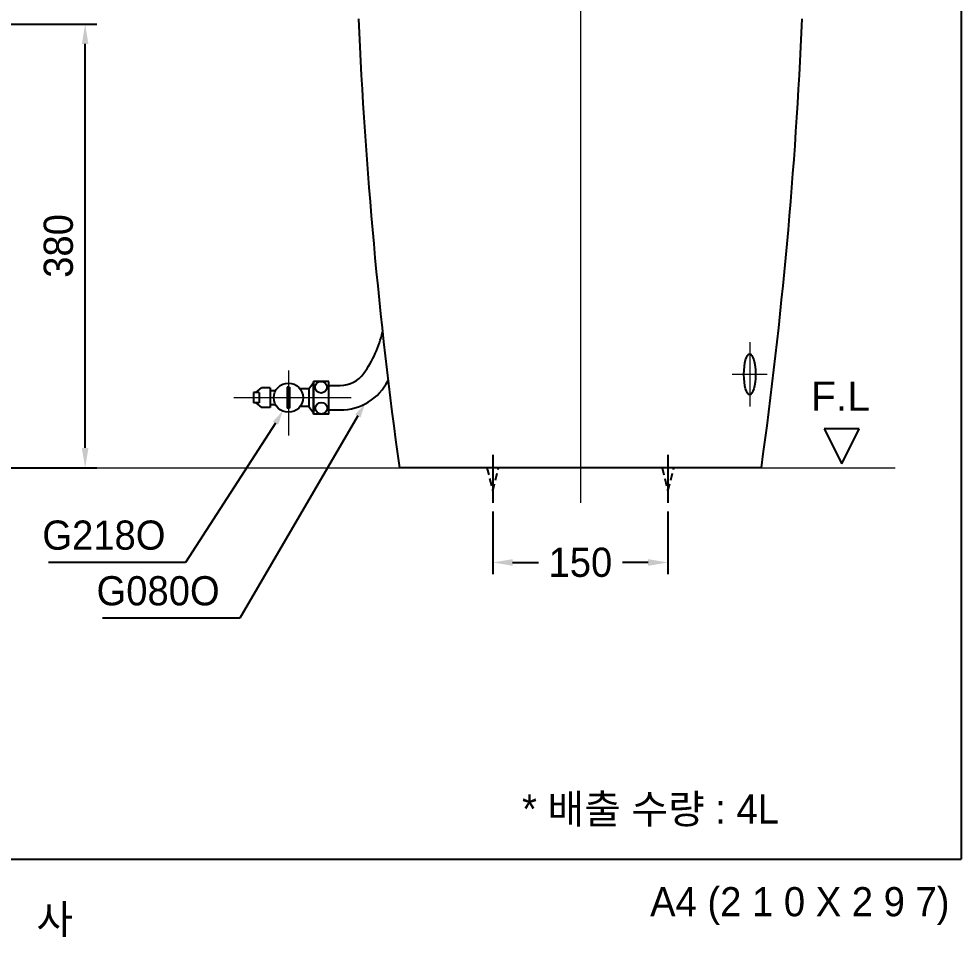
# Model space of a CAD drawing. Header units: millimetres. Extents: x 0 to 1800, y -67 to 2530.
# Drawn here: x 993 to 1800, y -67 to 720 of the extents above; entities that cross this region are included whole.
import ezdxf
from ezdxf.enums import TextEntityAlignment as Align
from ezdxf.lldxf.tags import DXFTag

# ---------------------------------------------------------------- set-up
doc = ezdxf.new("R2010")
doc.units = ezdxf.units.MM
doc.linetypes.add('DASHED2', pattern=[9.525, 6.35, -3.175])
for name, color, linetype in [('TEXT', 7, 'Continuous'), ('내부선 및 부속', 4, 'Continuous'), ('도각라인', 7, 'Continuous'), ('외형선', 3, 'Continuous'), ('점선', 6, 'DASHED2'), ('중심선', 1, 'DASHED'), ('치수선', 7, 'Continuous')]:
    doc.layers.add(name, color=color, linetype=linetype)
doc.styles.add('____', font='')
doc.styles.add('타이틀', font='H2GTRM.TTF', dxfattribs={"height": 25})
doc.styles.get('____').set_extended_font_data('굴림')
tags = doc.linetypes.add('DASHDOT', pattern=[70, 31, -13, 13, -13]).pattern_tags.tags
tags[10:11] = [DXFTag(74, 4), DXFTag(75, 0), DXFTag(340, '0'), DXFTag(46, 0.0), DXFTag(50, 0.0), DXFTag(44, 0.0), DXFTag(45, 0.0)]
tags[8:9] = [DXFTag(74, 4), DXFTag(75, 0), DXFTag(340, '0'), DXFTag(46, 0.0), DXFTag(50, 0.0), DXFTag(44, 0.0), DXFTag(45, 0.0)]
tags[6:7] = [DXFTag(74, 4), DXFTag(75, 0), DXFTag(340, '0'), DXFTag(46, 0.0), DXFTag(50, 0.0), DXFTag(44, 0.0), DXFTag(45, 0.0)]
tags[4:5] = [DXFTag(74, 4), DXFTag(75, 0), DXFTag(340, '0'), DXFTag(46, 0.0), DXFTag(50, 0.0), DXFTag(44, 0.0), DXFTag(45, 0.0)]
tags = doc.linetypes.add('DASHED', pattern=[25.72, 12.86, -12.86]).pattern_tags.tags
tags[6:7] = [DXFTag(74, 4), DXFTag(75, 0), DXFTag(340, '0'), DXFTag(46, 0.0), DXFTag(50, 0.0), DXFTag(44, 0.0), DXFTag(45, 0.0)]
tags[4:5] = [DXFTag(74, 4), DXFTag(75, 0), DXFTag(340, '0'), DXFTag(46, 0.0), DXFTag(50, 0.0), DXFTag(44, 0.0), DXFTag(45, 0.0)]
doc.dimstyles.new('MSADIM', dxfattribs={"dimtxt": 33, "dimasz": 17, "dimexe": 10, "dimexo": 7.5, "dimgap": 10, "dimtad": 0, "dimtih": 1, "dimtoh": 1, "dimdec": 0, "dimzin": 1, "dimdsep": 46, "dimtxsty": '____', "dimcen": 11.25, "dimadec": 0, "dimazin": 0, "dimtfac": 1, "dimtdec": 0, "dimtix": 1, "dimtmove": 0, "dimatfit": 3, "dimfxl": 0, "dimtolj": 1, "dimtzin": 1, "dimarcsym": 0})

# ---------------------------------------------------------------- blocks, each defined once
blk = doc.blocks.new('*D1')
at = {"layer": '치수선', "color": 0, "lineweight": -2}
for p, q in [((965.47, 715.25), (1059.87, 715.25)), ((1049.87, 352.25), (1049.87, 698.25)), ((865.47, 335.25), (1059.87, 335.25))]:
    blk.add_line(p, q, dxfattribs=at)
at = {"layer": '치수선', "color": 0}
for points in [[(1047.04, 698.25), (1052.7, 698.25), (1049.87, 715.25)], [(1047.04, 352.25), (1052.7, 352.25), (1049.87, 335.25)]]:
    blk.add_solid(points, dxfattribs=at)
at = {"layer": '치수선', "color": 0, "insert": (1027.05, 525.25), "char_height": 25, "attachment_point": 5, "rotation": 90, "style": '____'}
blk.add_mtext('\\A1;380', dxfattribs=at)
blk = doc.blocks.new('*D4')
at = {"layer": '치수선', "color": 0, "linetype": 'Continuous', "lineweight": -2}
for p, q in [((1398.95, 297.75), (1398.95, 244.08)), ((1548.95, 297.75), (1548.95, 244.08)), ((1415.95, 254.08), (1438.02, 254.08)), ((1531.95, 254.08), (1509.88, 254.08))]:
    blk.add_line(p, q, dxfattribs=at)
at = {"layer": '치수선', "color": 0, "linetype": 'Continuous'}
for points in [[(1415.95, 256.91), (1415.95, 251.24), (1398.95, 254.08)], [(1531.95, 256.91), (1531.95, 251.24), (1548.95, 254.08)]]:
    blk.add_solid(points, dxfattribs=at)
at = {"layer": '치수선', "color": 0, "linetype": 'Continuous', "insert": (1473.95, 254.08), "char_height": 25, "attachment_point": 5, "style": '____'}
blk.add_mtext('\\A1;150', dxfattribs=at)

msp = doc.modelspace()

# ---------------------------------------------------------------- linework, layer by layer
at = {"layer": '내부선 및 부속', "linetype": 'Continuous'}
for p, q in [((1196.14, 399.75), (1200.94, 403.75)), ((1208.45, 403.75), (1200.94, 403.75)), ((1208.45, 403.75), (1208.45, 386.75)), ((1222.95, 404.25), (1222.95, 386.25)), ((1224.95, 404.25), (1222.95, 404.25)), ((1224.95, 404.25), (1224.95, 386.25)), ((1241.45, 402.75), (1245.45, 408.25)), ((1258.45, 409.25), (1245.45, 409.25)), ((1245.45, 381.25), (1245.45, 409.25)), ((1245.45, 408.25), (1245.45, 382.25)), ((1245.45, 384.75), (1245.45, 405.75)), ((1258.45, 381.25), (1258.45, 409.25)), ((1258.45, 405.75), (1268.27, 405.75)), ((1193.95, 399.75), (1193.95, 390.75)), ((1198.95, 399.75), (1193.95, 399.75)), ((1198.95, 399.75), (1198.95, 390.75)), ((1212.98, 401.25), (1208.45, 401.25)), ((1241.45, 402.75), (1233.95, 402.75)), ((1241.45, 402.75), (1241.45, 387.75)), ((1198.95, 390.75), (1193.95, 390.75)), ((1196.14, 390.75), (1200.94, 386.75)), ((1212.98, 389.25), (1208.45, 389.25)), ((1241.45, 387.75), (1233.95, 387.75)), ((1241.45, 387.75), (1245.45, 382.25)), ((1208.45, 386.75), (1200.94, 386.75)), ((1224.95, 386.25), (1222.95, 386.25)), ((1258.45, 381.25), (1245.45, 381.25)), ((1258.45, 384.75), (1268.27, 384.75))]:
    msp.add_line(p, q, dxfattribs=at)
for centre, radius in [((1223.95, 395.25), 12.5), ((1251.85, 404.2), 5), ((1252.1, 386.27), 5)]:
    msp.add_circle(centre, radius, dxfattribs=at)
for centre, radius, start, end in [((1208.03, 473.76), 99.01, 324.47251, 347.05541), ((1268.27, 430.75), 25, 270, 324.47251), ((1268.27, 430.75), 46, 270, 333.13486)]:
    msp.add_arc(centre, radius, start, end, dxfattribs=at)
msp.add_ellipse((1618.95, 415.25), major_axis=(0, 17.5), ratio=0.285714, dxfattribs=at)
at = {"layer": '도각라인'}
for p in [(1800, 2530), (0, 0)]:
    msp.add_line(p, (1800, 0), dxfattribs=at)
at = {"layer": '외형선', "linetype": 'Continuous'}
for p, q in [((1712.72, 368.69), (1682.72, 368.69)), ((1682.72, 368.69), (1697.72, 338.69)), ((1697.72, 338.69), (1712.72, 368.69))]:
    msp.add_line(p, q, dxfattribs=at)
at = {"layer": '외형선', "linetype": 'Continuous', "lineweight": 18}
msp.add_line((244.49, 335.25), (1743.6, 335.25), dxfattribs=at)
at = {"layer": '외형선'}
msp.add_line((1628.95, 335.25), (1318.95, 335.25), dxfattribs=at)
for centre, start, end in [((5405, 900.79), 182.51481, 187.88014), ((-2457.1, 900.79), 352.11986, 357.48519)]:
    msp.add_arc(centre, 4125, start, end, dxfattribs=at)
at = {"layer": '점선'}
for p, q in [((1393.95, 335.25), (1398.95, 315.25)), ((1398.95, 315.25), (1403.95, 335.25)), ((1543.95, 335.25), (1548.95, 315.25)), ((1548.95, 315.25), (1553.95, 335.25))]:
    msp.add_line(p, q, dxfattribs=at)
at = {"layer": '중심선', "linetype": 'DASHDOT', "lineweight": 18}
for p, q in [((1473.95, 907.75), (1473.95, 305.25)), ((1618.95, 442.75), (1618.95, 387.75)), ((1223.95, 418.62), (1223.95, 363)), ((1633.95, 415.25), (1603.95, 415.25)), ((1277.72, 395.25), (1177.25, 395.25))]:
    msp.add_line(p, q, dxfattribs=at)
at = {"layer": '중심선', "linetype": 'DASHDOT'}
for p, q in [((1398.95, 346.35), (1398.95, 305.25)), ((1548.95, 346.35), (1548.95, 305.25))]:
    msp.add_line(p, q, dxfattribs=at)
at = {"layer": '치수선', "linetype": 'Continuous'}
for p, q in [((1283.38, 379.62), (1182.22, 206.4)), ((1212.96, 373.47), (1135.8, 254.08)), ((1135.8, 254.08), (1018.38, 254.08)), ((1182.22, 206.4), (1064.81, 206.4))]:
    msp.add_line(p, q, dxfattribs=at)
for points in [[(1281.06, 380.94), (1289.43, 389.91), (1285.69, 378.29)], [(1210.65, 374.8), (1219.01, 383.77), (1215.28, 372.15)]]:
    msp.add_solid(points, dxfattribs=at)

# ---------------------------------------------------------------- texts
at = {"layer": 'TEXT', "style": '타이틀'}
for s, p in [('* 배출 수량 : 4L', (1534.01, 42.93)), ('계  림  주  식  회  사', (900, -51.73))]:
    msp.add_text(s, height=25, dxfattribs=at).set_placement(p, align=Align.MIDDLE_CENTER)
msp.add_text('A4 (2 1 0 X 2 9 7)', height=25, dxfattribs=at).set_placement((1790, -36.52), align=Align.MIDDLE_RIGHT)
at = {"layer": 'TEXT', "char_height": 25, "width": 248.9925, "attachment_point": 1, "line_spacing_factor": 0.963855, "style": '타이틀'}
for s, insert in [('\\fArial;F.L', (1671.39, 409.04)), ('\\A1; G218O', (1004.13, 290.03)), ('\\A1; G080O', (1050.55, 242.35))]:
    msp.add_mtext(s, dxfattribs=dict(at, insert=insert))

# ---------------------------------------------------------------- dimensions: what is measured, and where the dimension line sits
at = {"layer": '치수선'}
dim = msp.add_linear_dim(base=(1049.87, 715.25), p1=(857.97, 335.25), p2=(957.97, 715.25), angle=90, dimstyle='MSADIM', override={"dimtxt": 25, "dimtad": 1, "dimtih": 0, "dimtoh": 0}, dxfattribs=at)
dim.commit()
dim.dimension.update_dxf_attribs({"geometry": '*D1', "text_midpoint": (1027.05, 525.25)})
at = {"layer": '치수선', "linetype": 'Continuous'}
dim = msp.add_linear_dim(base=(1548.95, 254.08), p1=(1398.95, 305.25), p2=(1548.95, 305.25), dimstyle='MSADIM', override={"dimtxt": 25}, dxfattribs=at)
dim.commit()
dim.dimension.update_dxf_attribs({"geometry": '*D4', "text_midpoint": (1473.95, 254.08)})

doc.saveas('drawing.dxf')
